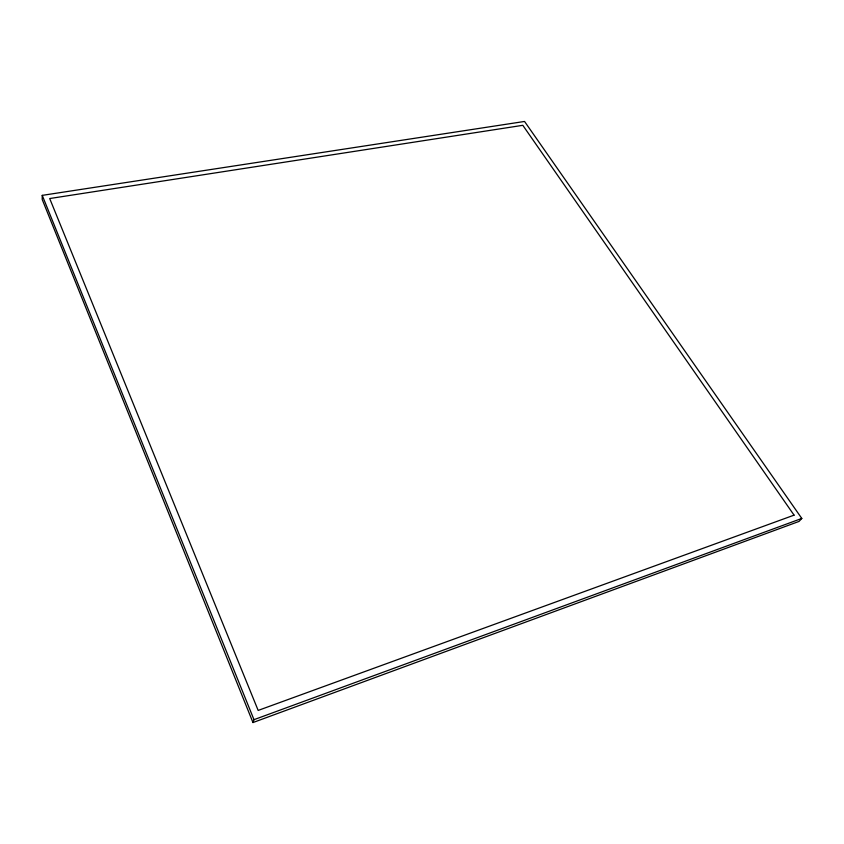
<?xml version="1.0" encoding="UTF-8"?>
<svg xmlns="http://www.w3.org/2000/svg" width="844" height="844" viewBox="0 0 844 844"><rect width="100%" height="100%" fill="white"/><g stroke="black" fill="none" stroke-linecap="round" stroke-linejoin="round"><path stroke-width="1.27" d="M42.242 195.365L42.2 199.448L252.968 722.548L799.025 521.423L801.8 518.438L524.546 121.452L42.242 195.365L253.981 719.679L252.968 722.548M253.981 719.679L801.8 518.438M794.067 515.146L258.169 710.426L49.701 198.54L522.805 125.313L794.067 515.146"/></g></svg>
